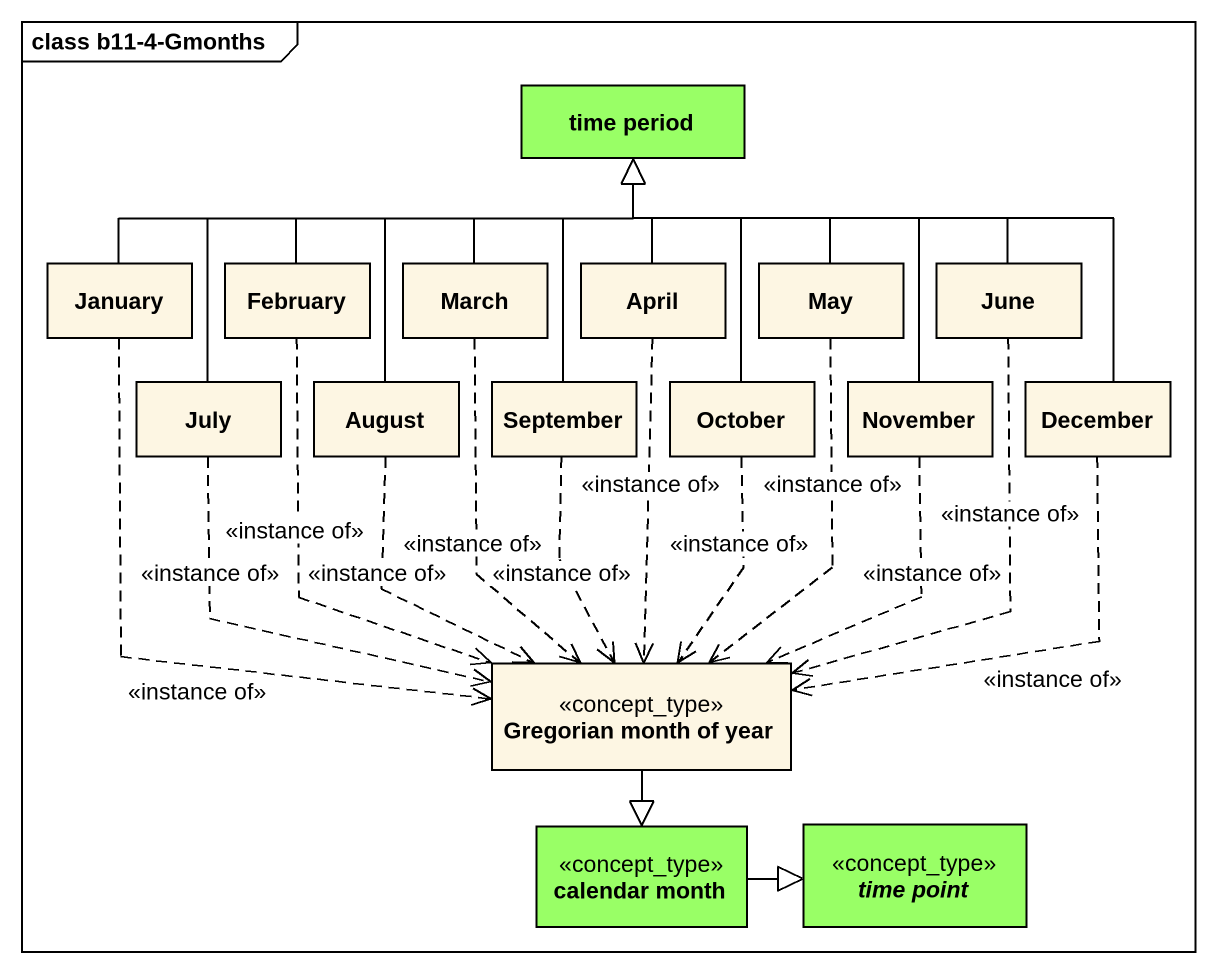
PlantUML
@startuml
mainframe class b11-4-Gmonths
hide circle
hide empty members
class "time period" as time_period #99FF66
class January
class February
class March
class April
class May
class June
class July
class August
class September
class October
class November
class December
class "Gregorian month of year" as Gregorian_month_of_year <<concept_type>>
class "calendar month" as calendar_month <<concept_type>> #99FF66
abstract class "time point" as time_point <<concept_type>> #99FF66
January -right-|> time_period
January ..> Gregorian_month_of_year : <<instance of>>
February -right-|> time_period
February ..> Gregorian_month_of_year : <<instance of>>
March -up-|> time_period
March ..> Gregorian_month_of_year : <<instance of>>
April -up-|> time_period
April ..> Gregorian_month_of_year : <<instance of>>
May -up-|> time_period
May ..> Gregorian_month_of_year : <<instance of>>
June -left-|> time_period
June ..> Gregorian_month_of_year : <<instance of>>
July -up-|> time_period
July ..> Gregorian_month_of_year : <<instance of>>
August -up-|> time_period
August ..> Gregorian_month_of_year : <<instance of>>
September -up-|> time_period
September ..> Gregorian_month_of_year : <<instance of>>
October -up-|> time_period
October ..> Gregorian_month_of_year : <<instance of>>
November -up-|> time_period
November ..> Gregorian_month_of_year : <<instance of>>
December -up-|> time_period
December ..> Gregorian_month_of_year : <<instance of>>
Gregorian_month_of_year --|> calendar_month
calendar_month -right-|> time_point
@enduml
